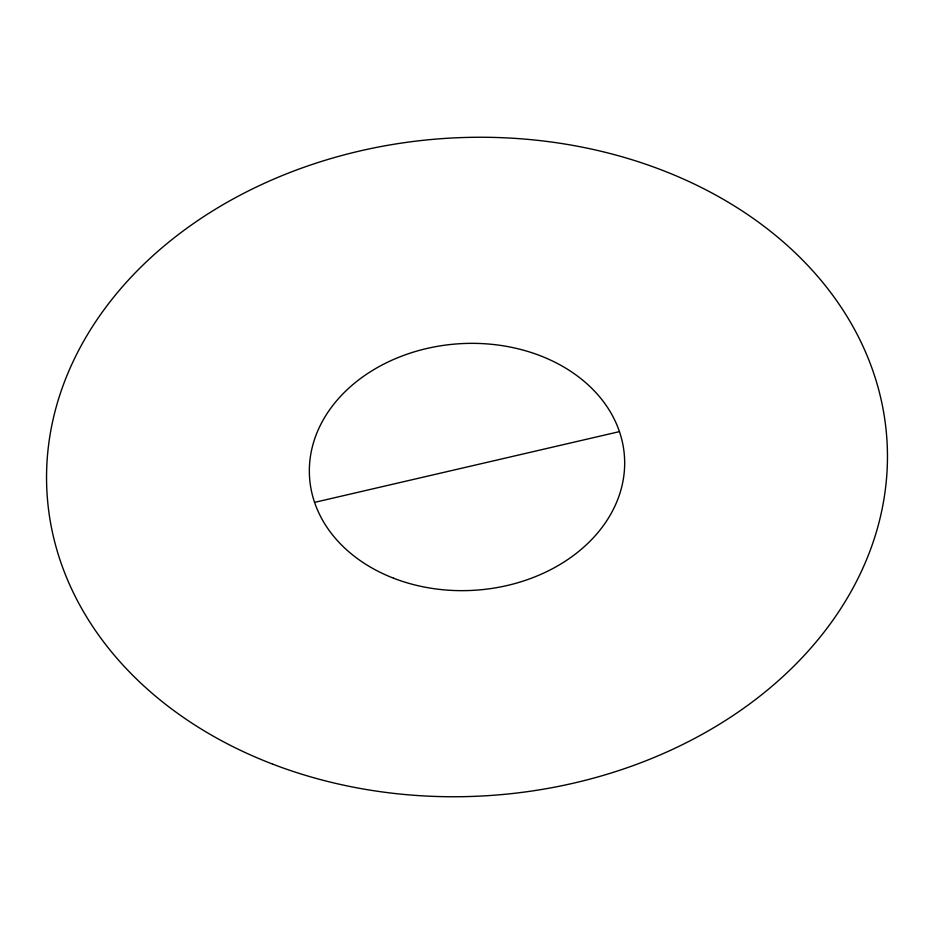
<?xml version="1.0" encoding="UTF-8"?>
<svg xmlns="http://www.w3.org/2000/svg" width="934" height="934" viewBox="0 0 934 934"><rect width="100%" height="100%" fill="white"/><g stroke="black" fill="none" stroke-linecap="round" stroke-linejoin="round"><path stroke-width="1.4" d="M314.56 502.375L619.44 431.625M393.564 578.204A157.799 123.498 -3.7 0 0 624.554 458.232A157.799 123.498 -3.7 0 0 382.893 364.564A157.799 123.498 -3.7 0 0 393.564 578.204M273.008 764.257A420.802 329.317 -3.7 0 0 887.055 441.98A420.802 329.317 -3.7 0 0 240.937 194.762A420.802 329.317 -3.7 0 0 273.008 764.257"/></g></svg>
